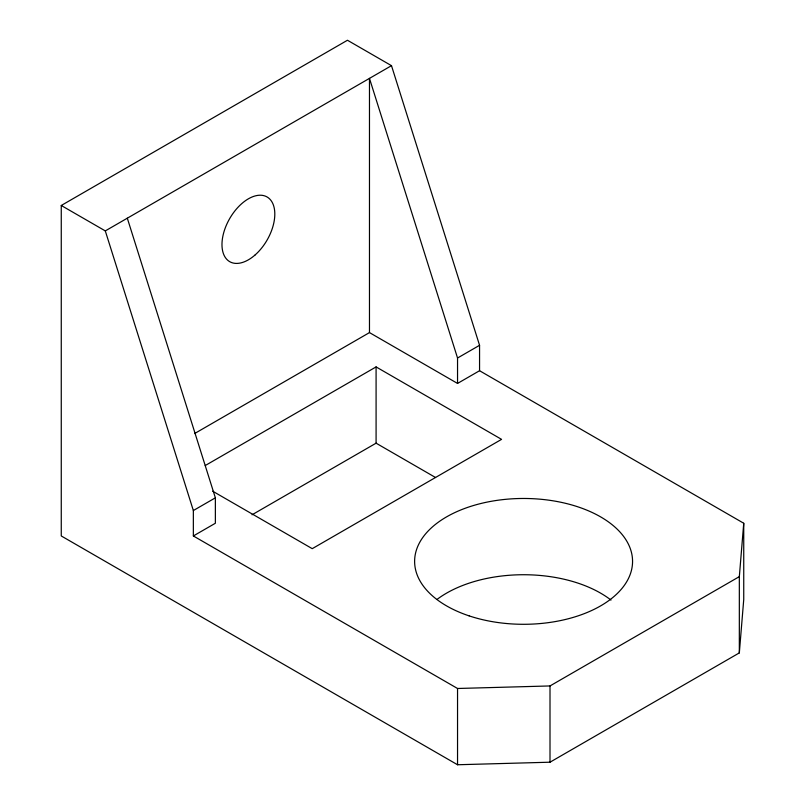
<?xml version="1.0" encoding="UTF-8"?>
<svg xmlns="http://www.w3.org/2000/svg" width="805" height="805" viewBox="0 0 805 805"><rect width="100%" height="100%" fill="white"/><g stroke="black" fill="none" stroke-linecap="round" stroke-linejoin="round"><path stroke-width="1.21" d="M479.559 370.723L479.559 345.305L391.492 65.668L347.458 40.25L61.261 205.486L61.261 535.959L457.542 764.75L550.006 762.204L739.332 652.895L739.332 576.632L743.74 523.25L479.559 370.723L457.542 383.432L369.475 332.596L194.639 433.533M739.332 652.895L743.74 599.514L743.74 523.25M61.261 205.486L105.294 230.904L391.492 65.668M205.245 465.542L376.086 366.909L501.565 439.359L312.239 548.668L212.711 491.211M739.332 576.632L550.006 685.941L457.542 688.486L193.351 535.959L193.351 510.541L215.368 497.832L127.311 218.195M457.542 383.432L457.542 358.014L479.559 345.305M193.351 535.959L215.368 523.25L215.368 497.832M252.035 514.798L376.086 443.173L435.575 477.526M457.542 358.014L369.475 78.377L369.475 332.596M105.294 230.904L193.351 510.541M550.006 685.941L550.006 762.204M457.542 688.486L457.542 764.75M376.086 366.909L376.086 443.173M437.135 599.343A108.967 62.911 0 0 1 610.995 600.077M469.104 615.865A108.967 62.911 0 0 0 632.559 561.377A108.967 62.911 0 0 0 469.104 506.898A108.967 62.911 0 0 0 469.104 615.865M255.225 254.843A37.362 21.574 -60 0 0 267.069 196.963A37.362 21.574 -60 0 0 222.874 236.157A37.362 21.574 -60 0 0 255.225 254.843"/></g></svg>
